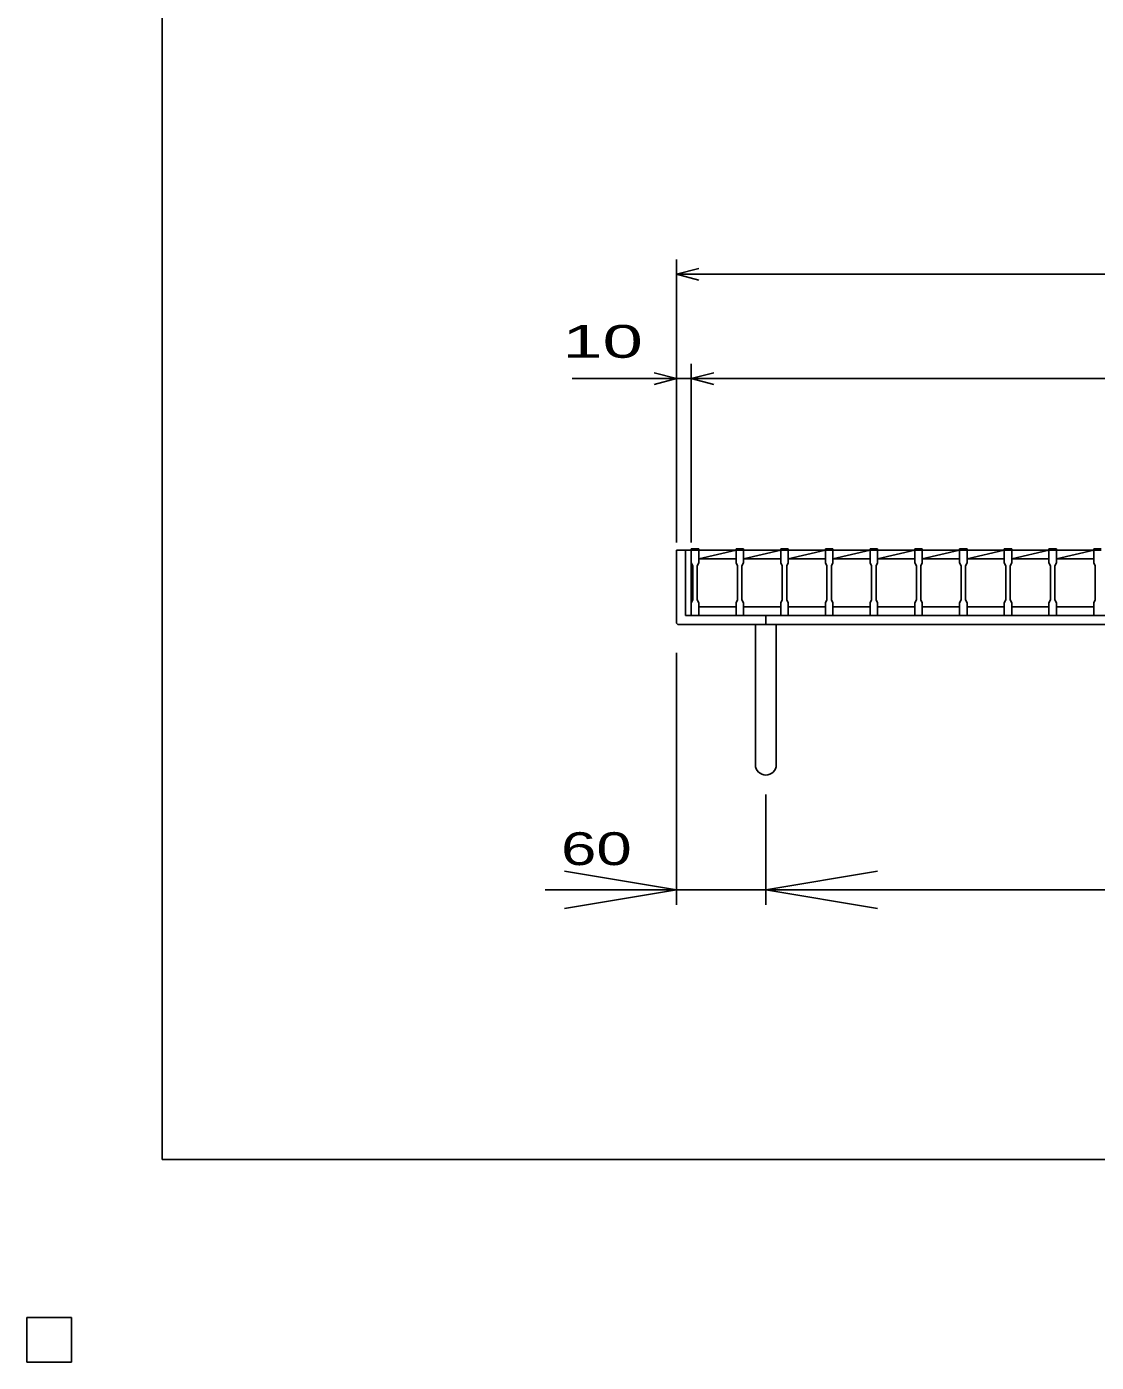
# Model space of a CAD drawing. Units: millimetres, scale not verified. Extents: x -1820 to 1731, y -1282 to 1054.
# Drawn here: x -1820 to -1102, y -1282 to -386 of the extents above; entities that cross this region are included whole.
import ezdxf
from ezdxf.enums import TextEntityAlignment as Align

# ---------------------------------------------------------------- set-up
doc = ezdxf.new("R2010")
doc.units = ezdxf.units.MM
doc.header["$LTSCALE"] = 10
for name, color, linetype, lineweight in [('0_2', 150, 'Continuous', 25), ('16', 3, 'Continuous', 25), ('19', 6, 'Continuous', 25), ('22', 4, 'Continuous', 25), ('24', 2, 'Continuous', 25), ('32', 4, 'Continuous', 25)]:
    doc.layers.add(name, color=color, linetype=linetype, lineweight=lineweight)
doc.styles.add('ベクトル', font='')
doc.styles.get('ベクトル').set_extended_font_data('ベクトル')

# ---------------------------------------------------------------- blocks, each defined once
blk = doc.blocks.new('open_arrow')
at = {"color": 0, "linetype": 'Continuous', "lineweight": -2}
blk.add_lwpolyline([(7.5, 1.25), (0, 0), (7.5, -1.25)], dxfattribs=at)

msp = doc.modelspace()

# ---------------------------------------------------------------- linework, layer by layer
at = {"layer": '0_2'}
for p, q in [((-1729, -1146.5), (-1729, 1053.5)), ((1731, -1146.5), (-1729, -1146.5)), ((-1790, -1252.5), (-1820, -1252.5)), ((-1820, -1252.5), (-1820, -1282.5)), ((-1790, -1252.5), (-1820, -1252.5)), ((-1820, -1252.5), (-1820, -1282.5)), ((-1790, -1252.5), (-1820, -1252.5)), ((-1820, -1252.5), (-1820, -1282.5)), ((-1790, -1252.5), (-1820, -1252.5)), ((-1820, -1252.5), (-1820, -1282.5)), ((-1790, -1252.5), (-1820, -1252.5)), ((-1820, -1252.5), (-1820, -1282.5)), ((-1790, -1282.5), (-1790, -1252.5)), ((-1790, -1282.5), (-1790, -1252.5)), ((-1790, -1282.5), (-1790, -1252.5)), ((-1790, -1282.5), (-1790, -1252.5)), ((-1790, -1282.5), (-1790, -1252.5)), ((-1820, -1282.5), (-1790, -1282.5)), ((-1820, -1282.5), (-1790, -1282.5)), ((-1820, -1282.5), (-1790, -1282.5)), ((-1820, -1282.5), (-1790, -1282.5)), ((-1820, -1282.5), (-1790, -1282.5))]:
    msp.add_line(p, q, dxfattribs=at)
at = {"layer": '16'}
for p, q in [((-1374, -737.5), (-1374, -736.8)), ((-1374, -736.8), (-1369, -736.8)), ((-1374, -737.5), (-1374, -746)), ((-1369, -737.5), (-1374, -737.5)), ((-1374, -737.5), (-1374, -775.5)), ((-1369, -736.8), (-1369, -737.5)), ((-1369, -746), (-1369, -737.5)), ((-1369, -737.5), (-1344, -737.5)), ((-1369, -743.5), (-1344, -737.5)), ((-1369, -743.5), (-1344, -743.5)), ((-1344, -737.5), (-1344, -736.8)), ((-1344, -736.8), (-1339, -736.8)), ((-1344, -737.5), (-1344, -746)), ((-1339, -737.5), (-1344, -737.5)), ((-1339, -736.8), (-1339, -737.5)), ((-1339, -746), (-1339, -737.5)), ((-1339, -737.5), (-1314, -737.5)), ((-1339, -743.5), (-1314, -737.5)), ((-1339, -743.5), (-1314, -743.5)), ((-1314, -737.5), (-1314, -736.8)), ((-1314, -736.8), (-1309, -736.8)), ((-1314, -737.5), (-1314, -746)), ((-1309, -737.5), (-1314, -737.5)), ((-1309, -736.8), (-1309, -737.5)), ((-1309, -746), (-1309, -737.5)), ((-1309, -737.5), (-1284, -737.5)), ((-1309, -743.5), (-1284, -737.5)), ((-1309, -743.5), (-1284, -743.5)), ((-1284, -737.5), (-1284, -736.8)), ((-1284, -736.8), (-1279, -736.8)), ((-1284, -737.5), (-1284, -746)), ((-1279, -737.5), (-1284, -737.5)), ((-1279, -736.8), (-1279, -737.5)), ((-1279, -746), (-1279, -737.5)), ((-1279, -737.5), (-1254, -737.5)), ((-1279, -743.5), (-1254, -737.5)), ((-1279, -743.5), (-1254, -743.5)), ((-1254, -737.5), (-1254, -736.8)), ((-1254, -736.8), (-1249, -736.8)), ((-1254, -737.5), (-1254, -746)), ((-1249, -737.5), (-1254, -737.5)), ((-1249, -736.8), (-1249, -737.5)), ((-1249, -746), (-1249, -737.5)), ((-1249, -737.5), (-1224, -737.5)), ((-1249, -743.5), (-1224, -737.5)), ((-1249, -743.5), (-1224, -743.5)), ((-1224, -737.5), (-1224, -736.8)), ((-1224, -736.8), (-1219, -736.8)), ((-1224, -737.5), (-1224, -746)), ((-1219, -737.5), (-1224, -737.5)), ((-1219, -736.8), (-1219, -737.5)), ((-1219, -746), (-1219, -737.5)), ((-1219, -737.5), (-1194, -737.5)), ((-1219, -743.5), (-1194, -737.5)), ((-1219, -743.5), (-1194, -743.5)), ((-1194, -737.5), (-1194, -736.8)), ((-1194, -736.8), (-1189, -736.8)), ((-1194, -737.5), (-1194, -746)), ((-1189, -737.5), (-1194, -737.5)), ((-1189, -736.8), (-1189, -737.5)), ((-1189, -746), (-1189, -737.5)), ((-1189, -737.5), (-1164, -737.5)), ((-1189, -743.5), (-1164, -737.5)), ((-1189, -743.5), (-1164, -743.5)), ((-1164, -737.5), (-1164, -736.8)), ((-1164, -736.8), (-1159, -736.8)), ((-1164, -737.5), (-1164, -746)), ((-1159, -737.5), (-1164, -737.5)), ((-1159, -736.8), (-1159, -737.5)), ((-1159, -746), (-1159, -737.5)), ((-1159, -737.5), (-1134, -737.5)), ((-1159, -743.5), (-1134, -737.5)), ((-1159, -743.5), (-1134, -743.5)), ((-1134, -737.5), (-1134, -736.8)), ((-1134, -736.8), (-1129, -736.8)), ((-1134, -737.5), (-1134, -746)), ((-1129, -737.5), (-1134, -737.5)), ((-1129, -736.8), (-1129, -737.5)), ((-1129, -746), (-1129, -737.5)), ((-1129, -737.5), (-1104, -737.5)), ((-1129, -743.5), (-1104, -737.5)), ((-1129, -743.5), (-1104, -743.5)), ((-1104, -737.5), (-1104, -736.8)), ((-1104, -736.8), (-1099, -736.8)), ((-1104, -737.5), (-1104, -746)), ((-1099, -737.5), (-1104, -737.5)), ((-1374, -746), (-1373, -748)), ((-1373, -748), (-1373, -771)), ((-1370, -748), (-1369, -746)), ((-1370, -771), (-1370, -748)), ((-1344, -746), (-1343, -748)), ((-1343, -748), (-1343, -771)), ((-1340, -748), (-1339, -746)), ((-1340, -771), (-1340, -748)), ((-1314, -746), (-1313, -748)), ((-1313, -748), (-1313, -771)), ((-1310, -748), (-1309, -746)), ((-1310, -771), (-1310, -748)), ((-1284, -746), (-1283, -748)), ((-1283, -748), (-1283, -771)), ((-1280, -748), (-1279, -746)), ((-1280, -771), (-1280, -748)), ((-1254, -746), (-1253, -748)), ((-1253, -748), (-1253, -771)), ((-1250, -748), (-1249, -746)), ((-1250, -771), (-1250, -748)), ((-1224, -746), (-1223, -748)), ((-1223, -748), (-1223, -771)), ((-1220, -748), (-1219, -746)), ((-1220, -771), (-1220, -748)), ((-1194, -746), (-1193, -748)), ((-1193, -748), (-1193, -771)), ((-1190, -748), (-1189, -746)), ((-1190, -771), (-1190, -748)), ((-1164, -746), (-1163, -748)), ((-1163, -748), (-1163, -771)), ((-1160, -748), (-1159, -746)), ((-1160, -771), (-1160, -748)), ((-1134, -746), (-1133, -748)), ((-1133, -748), (-1133, -771)), ((-1130, -748), (-1129, -746)), ((-1130, -771), (-1130, -748)), ((-1104, -746), (-1103, -748)), ((-1103, -748), (-1103, -771)), ((-1373, -771), (-1374, -773)), ((-1374, -773), (-1374, -781.5)), ((-1369, -773), (-1370, -771)), ((-1369, -781.5), (-1369, -773)), ((-1369, -775.5), (-1344, -775.5)), ((-1343, -771), (-1344, -773)), ((-1344, -773), (-1344, -781.5)), ((-1339, -773), (-1340, -771)), ((-1339, -781.5), (-1339, -773)), ((-1339, -775.5), (-1314, -775.5)), ((-1313, -771), (-1314, -773)), ((-1314, -773), (-1314, -781.5)), ((-1309, -773), (-1310, -771)), ((-1309, -781.5), (-1309, -773)), ((-1309, -775.5), (-1284, -775.5)), ((-1283, -771), (-1284, -773)), ((-1284, -773), (-1284, -781.5)), ((-1279, -773), (-1280, -771)), ((-1279, -781.5), (-1279, -773)), ((-1279, -775.5), (-1254, -775.5)), ((-1253, -771), (-1254, -773)), ((-1254, -773), (-1254, -781.5)), ((-1249, -773), (-1250, -771)), ((-1249, -781.5), (-1249, -773)), ((-1249, -775.5), (-1224, -775.5)), ((-1223, -771), (-1224, -773)), ((-1224, -773), (-1224, -781.5)), ((-1219, -773), (-1220, -771)), ((-1219, -781.5), (-1219, -773)), ((-1219, -775.5), (-1194, -775.5)), ((-1193, -771), (-1194, -773)), ((-1194, -773), (-1194, -781.5)), ((-1189, -773), (-1190, -771)), ((-1189, -781.5), (-1189, -773)), ((-1189, -775.5), (-1164, -775.5)), ((-1163, -771), (-1164, -773)), ((-1164, -773), (-1164, -781.5)), ((-1159, -773), (-1160, -771)), ((-1159, -781.5), (-1159, -773)), ((-1159, -775.5), (-1134, -775.5)), ((-1133, -771), (-1134, -773)), ((-1134, -773), (-1134, -781.5)), ((-1129, -773), (-1130, -771)), ((-1129, -781.5), (-1129, -773)), ((-1129, -775.5), (-1104, -775.5)), ((-1103, -771), (-1104, -773)), ((-1104, -773), (-1104, -781.5)), ((-1374, -781.5), (-1369, -781.5)), ((-1344, -781.5), (-1339, -781.5)), ((-1314, -781.5), (-1309, -781.5)), ((-1284, -781.5), (-1279, -781.5)), ((-1254, -781.5), (-1249, -781.5)), ((-1224, -781.5), (-1219, -781.5)), ((-1194, -781.5), (-1189, -781.5)), ((-1164, -781.5), (-1159, -781.5)), ((-1134, -781.5), (-1129, -781.5)), ((-1104, -781.5), (-1099, -781.5)), ((-1790, -1252.5), (-1820, -1252.5)), ((-1820, -1252.5), (-1820, -1282.5)), ((-1790, -1252.5), (-1820, -1252.5)), ((-1820, -1252.5), (-1820, -1282.5)), ((-1790, -1252.5), (-1820, -1252.5)), ((-1820, -1252.5), (-1820, -1282.5)), ((-1790, -1252.5), (-1820, -1252.5)), ((-1820, -1252.5), (-1820, -1282.5)), ((-1790, -1252.5), (-1820, -1252.5)), ((-1820, -1252.5), (-1820, -1282.5)), ((-1790, -1282.5), (-1790, -1252.5)), ((-1790, -1282.5), (-1790, -1252.5)), ((-1790, -1282.5), (-1790, -1252.5)), ((-1790, -1282.5), (-1790, -1252.5)), ((-1790, -1282.5), (-1790, -1252.5)), ((-1820, -1282.5), (-1790, -1282.5)), ((-1820, -1282.5), (-1790, -1282.5)), ((-1820, -1282.5), (-1790, -1282.5)), ((-1820, -1282.5), (-1790, -1282.5)), ((-1820, -1282.5), (-1790, -1282.5))]:
    msp.add_line(p, q, dxfattribs=at)
at = {"layer": '19'}
for p, q in [((-1374, -737.5), (-1384, -737.5)), ((-1384, -737.5), (-1384, -786.5)), ((-1378, -781.5), (-1378, -737.5)), ((-1384, -786.5), (-1383, -787.5)), ((-1383, -787.5), (-460, -787.5)), ((-465, -781.5), (-1378, -781.5)), ((-1331, -787.5), (-1331, -881.5)), ((-1324, -787.5), (-1324, -781.5)), ((-1317, -881.5), (-1317, -787.5))]:
    msp.add_line(p, q, dxfattribs=at)
msp.add_arc((-1324, -881.5), 7, 180, 0, dxfattribs=at)
at = {"layer": '22'}
for p, q in [((-1384, -732.5), (-1384, -542.5)), ((-1384, -552.5), (-1369, -548.5)), ((-1369, -556.5), (-1384, -552.5)), ((-1384, -552.5), (-459, -552.5)), ((-1384, -732.5), (-1384, -612.5)), ((-1374, -732.5), (-1374, -612.5)), ((-1454, -622.5), (-1384, -622.5)), ((-1384, -622.5), (-1399, -618.5)), ((-1399, -626.5), (-1384, -622.5)), ((-1384, -622.5), (-1374, -622.5)), ((-1374, -622.5), (-1359, -618.5)), ((-1359, -626.5), (-1374, -622.5)), ((-1374, -622.5), (-469, -622.5)), ((-1384, -806.5), (-1384, -975.47)), ((-1324, -901.47), (-1324, -975.47)), ((-1324, -901.47), (-1324, -975.47)), ((-1472, -965.47), (-1324, -965.47)), ((-1324, -965.47), (-519, -965.47))]:
    msp.add_line(p, q, dxfattribs=at)
at = {"layer": '22', "color": 2}
for p, q in [((-1790, -1252.5), (-1820, -1252.5)), ((-1820, -1252.5), (-1820, -1282.5)), ((-1790, -1252.5), (-1820, -1252.5)), ((-1820, -1252.5), (-1820, -1282.5)), ((-1790, -1252.5), (-1820, -1252.5)), ((-1820, -1252.5), (-1820, -1282.5)), ((-1790, -1282.5), (-1790, -1252.5)), ((-1790, -1282.5), (-1790, -1252.5)), ((-1790, -1282.5), (-1790, -1252.5)), ((-1820, -1282.5), (-1790, -1282.5)), ((-1820, -1282.5), (-1790, -1282.5)), ((-1820, -1282.5), (-1790, -1282.5))]:
    msp.add_line(p, q, dxfattribs=at)
at = {"layer": '24', "color": 4}
for p, q in [((-1790, -1252.5), (-1820, -1252.5)), ((-1820, -1252.5), (-1820, -1282.5)), ((-1790, -1252.5), (-1820, -1252.5)), ((-1820, -1252.5), (-1820, -1282.5)), ((-1790, -1252.5), (-1820, -1252.5)), ((-1820, -1252.5), (-1820, -1282.5)), ((-1790, -1282.5), (-1790, -1252.5)), ((-1790, -1282.5), (-1790, -1252.5)), ((-1790, -1282.5), (-1790, -1252.5)), ((-1820, -1282.5), (-1790, -1282.5)), ((-1820, -1282.5), (-1790, -1282.5)), ((-1820, -1282.5), (-1790, -1282.5))]:
    msp.add_line(p, q, dxfattribs=at)
at = {"layer": '32'}
for p, q in [((-1790, -1252.5), (-1820, -1252.5)), ((-1820, -1252.5), (-1820, -1282.5)), ((-1790, -1252.5), (-1820, -1252.5)), ((-1820, -1252.5), (-1820, -1282.5)), ((-1790, -1252.5), (-1820, -1252.5)), ((-1820, -1252.5), (-1820, -1282.5)), ((-1790, -1252.5), (-1820, -1252.5)), ((-1820, -1252.5), (-1820, -1282.5)), ((-1790, -1252.5), (-1820, -1252.5)), ((-1820, -1252.5), (-1820, -1282.5)), ((-1790, -1282.5), (-1790, -1252.5)), ((-1790, -1282.5), (-1790, -1252.5)), ((-1790, -1282.5), (-1790, -1252.5)), ((-1790, -1282.5), (-1790, -1252.5)), ((-1790, -1282.5), (-1790, -1252.5)), ((-1820, -1282.5), (-1790, -1282.5)), ((-1820, -1282.5), (-1790, -1282.5)), ((-1820, -1282.5), (-1790, -1282.5)), ((-1820, -1282.5), (-1790, -1282.5)), ((-1820, -1282.5), (-1790, -1282.5))]:
    msp.add_line(p, q, dxfattribs=at)

# ---------------------------------------------------------------- block references
at = {"layer": '22', "xscale": 10, "yscale": 10, "rotation": 180}
msp.add_blockref('open_arrow', (-1384, -965.47), dxfattribs=at)
at = {"layer": '22', "xscale": 10, "yscale": 10}
msp.add_blockref('open_arrow', (-1324, -965.47), dxfattribs=at)

# ---------------------------------------------------------------- texts
at = {"layer": '22', "color": 2, "style": 'ベクトル', "width": 1.65}
msp.add_text(' 10 ', height=21.99, dxfattribs=at).set_placement((-1474, -597.5), align=Align.MIDDLE_LEFT)
at = {"layer": '22', "style": 'ベクトル', "width": 1.45}
msp.add_text('60', height=21.99, dxfattribs=at).set_placement((-1414, -955.47), align=Align.BOTTOM_RIGHT)

doc.saveas('drawing.dxf')
